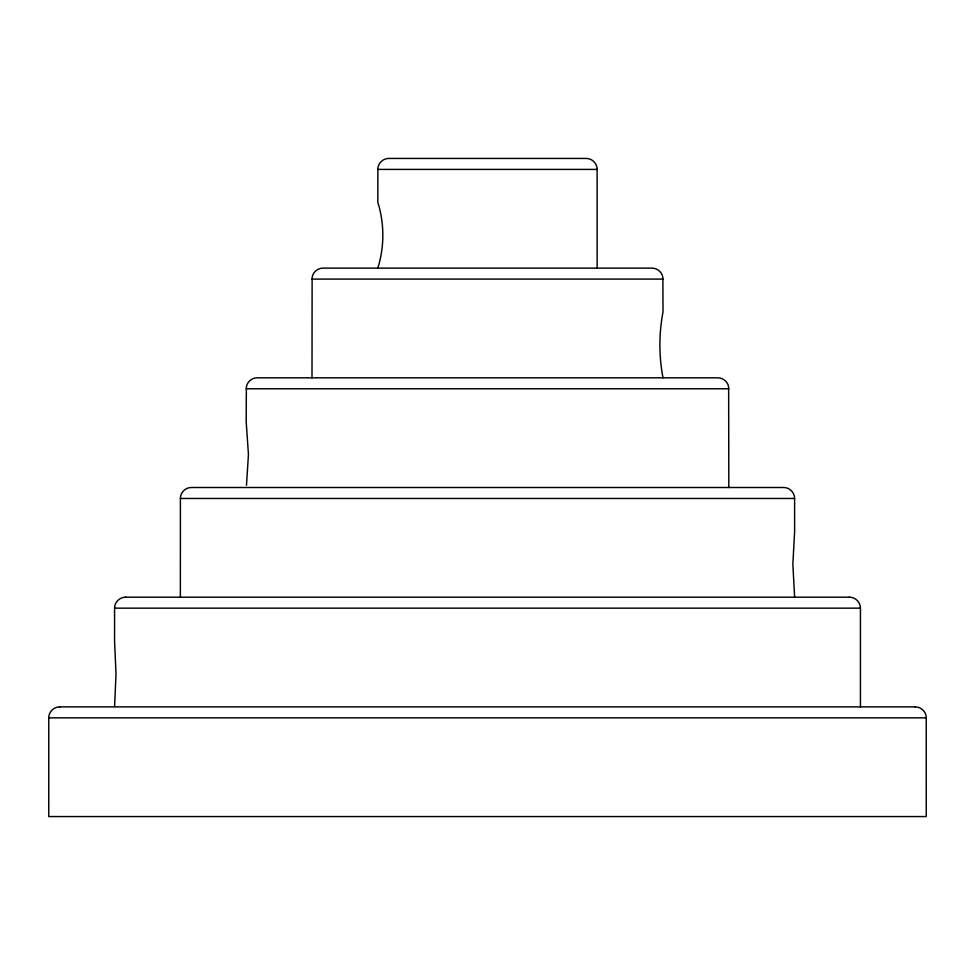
<?xml version="1.0" encoding="UTF-8"?>
<svg xmlns="http://www.w3.org/2000/svg" width="975" height="975" viewBox="0 0 975 975"><rect width="100%" height="100%" fill="white"/><g stroke="black" fill="none" stroke-linecap="round" stroke-linejoin="round"><path stroke-width="1.46" d="M59.853 706.875C53.966 706.729 48.628 711.921 48.774 717.844L48.75 816.562L926.25 816.562L926.226 717.844C926.372 711.921 921.034 706.729 915.147 706.875M125.641 597.188C119.767 597.053 114.441 602.245 114.575 608.156L114.562 641.062L116.013 673.969L114.599 706.522M180.375 597.188L180.399 498.469C180.265 492.607 185.494 487.415 191.344 487.5L783.656 487.5C789.506 487.415 794.735 492.607 794.601 498.469L794.625 531.375L792.858 564.281L794.625 597.175M312 377.812L312.122 279.094C311.781 273.219 317.18 268.04 322.969 268.125L652.031 268.125C657.82 268.04 663.219 273.219 662.878 279.094L663 312C658.868 333.682 658.868 356.119 663 377.8M597.151 268.283L597.114 169.406C597.358 163.532 592.032 158.352 586.219 158.438L388.781 158.438C382.968 158.352 377.642 163.532 377.886 169.406L377.812 202.312C384.479 223.592 384.491 246.809 377.825 268.088M246.48 485.294L248.442 454.594L246.188 421.724L246.346 388.781C245.907 382.907 251.392 377.727 257.156 377.812L717.844 377.812C723.608 377.727 729.093 382.907 728.654 388.781L728.812 487.5M377.812 169.406L597.188 169.406M312 279.094L663 279.094M246.188 388.781L728.812 388.781M180.375 498.469L794.625 498.469M125.531 597.188L849.469 597.188M114.562 608.156L860.438 608.156L860.438 706.875M59.719 706.875L915.281 706.875M48.75 717.844L926.25 717.844M849.359 597.188C855.233 597.053 860.559 602.245 860.425 608.156"/></g></svg>
